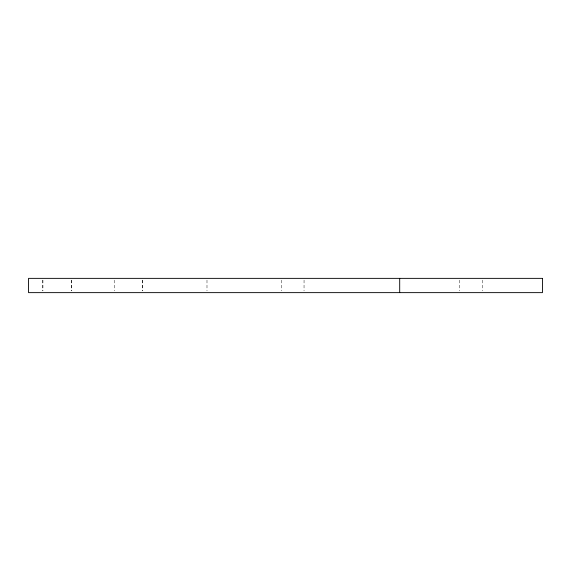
<?xml version="1.0" encoding="UTF-8"?>
<svg xmlns="http://www.w3.org/2000/svg" width="571" height="571" viewBox="0 0 571 571"><rect width="100%" height="100%" fill="white"/><g stroke="black" fill="none" stroke-linecap="round" stroke-linejoin="round"><path stroke-width="0.43" stroke-dasharray="2.85 2.14" d="M482.431 280.147L482.431 290.853M459.719 280.147L459.719 290.853M304.058 280.147L304.036 290.853M281.217 280.147L281.239 290.853M206.988 280.147L206.988 290.853M142.75 280.147L142.75 290.853M142.679 280.147L142.679 290.853M114.2 280.147L114.271 290.853M71.375 280.147L71.375 290.853M71.296 280.147L71.296 290.853M42.904 280.147L42.904 290.853M42.825 280.147L42.825 290.853"/><path stroke-width="0.86" d="M399.7 278.363L399.7 292.637M542.45 278.363L28.55 278.363L28.55 292.637L542.45 292.637L542.45 278.363"/></g></svg>
